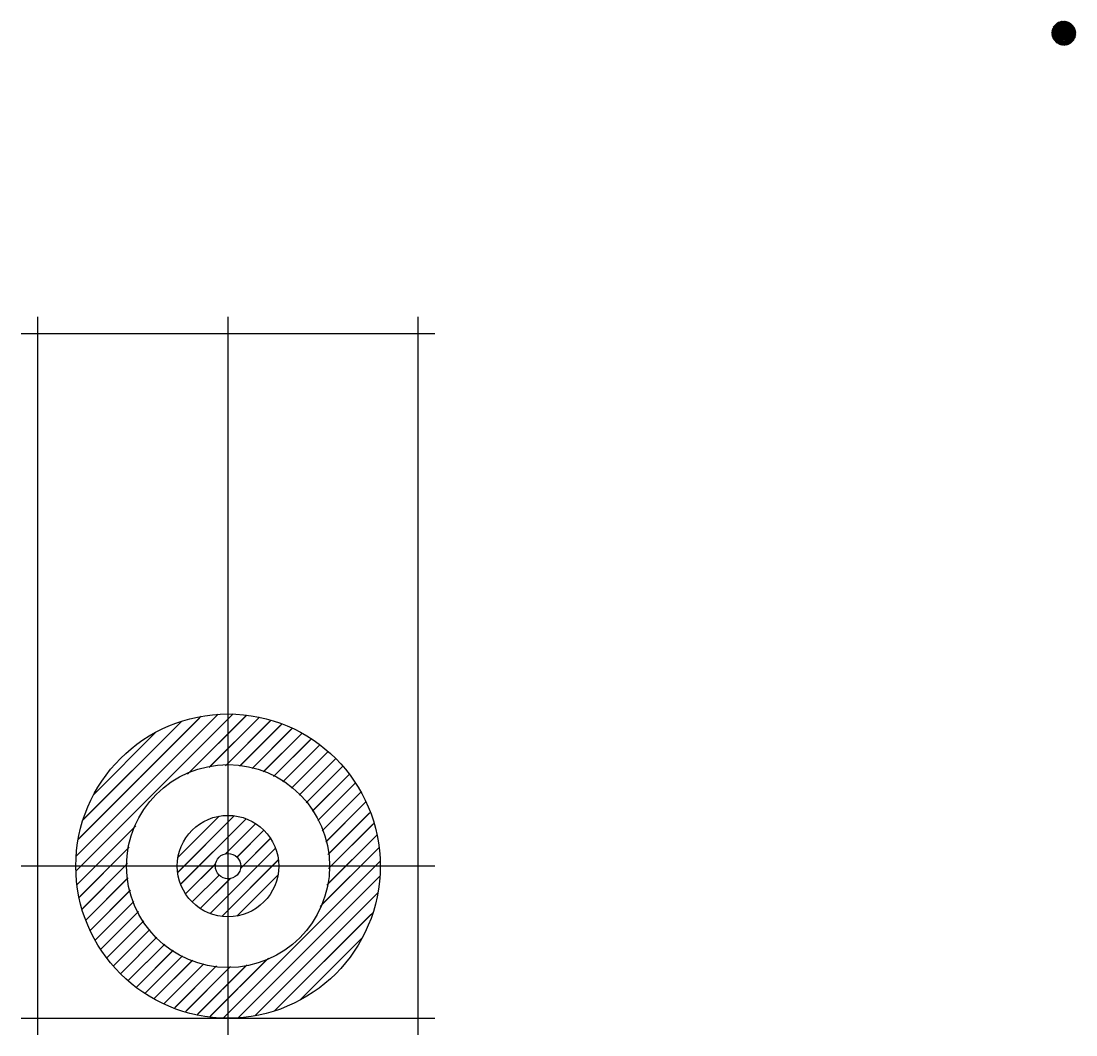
# Model space of a CAD drawing. Extents: x -2.5 to 10.2, y -2 to 10.2.
import ezdxf

# ---------------------------------------------------------------- set-up
doc = ezdxf.new("R2010")
doc.units = 0
doc.header["$LTSCALE"] = 0.1
doc.linetypes.add('AUSGEZOGEN', pattern=[0])
doc.layers.get('0').update_dxf_attribs({"linetype": 'AUSGEZOGEN'})
doc.layers.add('HOUSE', color=7, linetype='AUSGEZOGEN')

# ---------------------------------------------------------------- blocks, each defined once
blk = doc.blocks.new('HOUSEO')
at = {"color": 0}
for p, q in [((-2.286, -2.0288), (-2.286, 6.6008)), ((0, -2.0288), (0, 6.6008)), ((2.286, -2.0288), (2.286, 6.6008)), ((-2.486, 6.4008), (2.486, 6.4008)), ((2.486, 0), (-2.486, 0)), ((-2.486, -1.8288), (2.486, -1.8288))]:
    blk.add_line(p, q, dxfattribs=at)
for radius in [1.8288, 1.2192, 0.6096, 0.1524]:
    blk.add_circle((0, 0), radius, dxfattribs=at)
blk = doc.blocks.new('*X')
at = {"color": 0}
for p, q in [((9.894, 10.009), (10.041, 10.156)), ((9.895, 9.993), (10.057, 10.155)), ((9.895, 10.001), (10.049, 10.155)), ((9.895, 10.018), (10.032, 10.155)), ((9.896, 10.028), (10.022, 10.154)), ((9.897, 9.985), (10.065, 10.153)), ((9.897, 10.039), (10.011, 10.153)), ((9.898, 9.978), (10.072, 10.152)), ((9.9, 9.971), (10.079, 10.15)), ((9.9, 10.05), (10, 10.15)), ((9.902, 9.964), (10.086, 10.148)), ((9.904, 9.957), (10.093, 10.146)), ((9.905, 10.064), (9.986, 10.145)), ((9.907, 9.951), (10.099, 10.143)), ((9.91, 9.945), (10.105, 10.14)), ((9.913, 9.939), (10.111, 10.137)), ((9.913, 10.081), (9.969, 10.137)), ((9.916, 9.934), (10.116, 10.134)), ((9.92, 9.928), (10.122, 10.13)), ((9.923, 9.923), (10.127, 10.127)), ((9.927, 9.918), (10.03, 10.021)), ((9.931, 9.913), (10.03, 10.012)), ((10.002, 9.869), (10.181, 10.048)), ((10.009, 9.868), (10.182, 10.041)), ((10.017, 9.866), (10.184, 10.033)), ((10.024, 9.865), (10.185, 10.026)), ((10.03, 10.03), (10.04, 10.04)), ((10.03, 10.021), (10.047, 10.038)), ((10.03, 10.012), (10.05, 10.032)), ((10.03, 10.003), (10.05, 10.023)), ((10.03, 9.995), (10.05, 10.015)), ((10.033, 9.865), (10.185, 10.017)), ((10.039, 10.03), (10.132, 10.123)), ((10.046, 10.028), (10.137, 10.119)), ((10.049, 9.926), (10.178, 10.055)), ((10.05, 10.023), (10.141, 10.115)), ((10.05, 10.015), (10.146, 10.11)), ((10.05, 10.006), (10.15, 10.106)), ((10.05, 9.997), (10.154, 10.101)), ((10.05, 9.988), (10.158, 10.096)), ((10.05, 9.979), (10.161, 10.091)), ((10.05, 9.97), (10.165, 10.085)), ((10.05, 9.962), (10.168, 10.079)), ((10.05, 9.953), (10.171, 10.074)), ((10.05, 9.944), (10.174, 10.068)), ((10.05, 9.935), (10.176, 10.061)), ((9.935, 9.909), (10.03, 10.003)), ((9.94, 9.904), (10.03, 9.995)), ((9.944, 9.9), (10.03, 9.986)), ((9.949, 9.896), (10.03, 9.977)), ((9.954, 9.892), (10.03, 9.968)), ((9.959, 9.889), (10.03, 9.959)), ((9.965, 9.885), (10.03, 9.95)), ((9.971, 9.882), (10.03, 9.942)), ((9.976, 9.879), (10.03, 9.933)), ((9.982, 9.876), (10.031, 9.925)), ((9.989, 9.874), (10.036, 9.921)), ((9.995, 9.872), (10.044, 9.921)), ((10.03, 9.986), (10.05, 10.006)), ((10.03, 9.977), (10.05, 9.997)), ((10.03, 9.968), (10.05, 9.988)), ((10.03, 9.959), (10.05, 9.979)), ((10.03, 9.95), (10.05, 9.97)), ((10.03, 9.942), (10.05, 9.962)), ((10.031, 9.934), (10.05, 9.953)), ((10.036, 9.93), (10.05, 9.944)), ((10.041, 9.864), (10.186, 10.009)), ((10.05, 9.865), (10.185, 10)), ((10.06, 9.866), (10.184, 9.99)), ((10.071, 9.868), (10.182, 9.979)), ((10.083, 9.871), (10.179, 9.967)), ((10.097, 9.876), (10.174, 9.953)), ((10.115, 9.885), (10.165, 9.935)), ((-1.828, -0.06), (0.06, 1.828)), ((-1.825, 0.12), (-0.12, 1.825)), ((-1.811, -0.043), (0.043, 1.811)), ((-1.806, 0.138), (-0.138, 1.806)), ((-1.8, 0.321), (-0.321, 1.8)), ((-1.779, 0.342), (-0.342, 1.779)), ((-0.485, 1.106), (0.209, 1.8)), ((-0.463, 1.128), (0.224, 1.815)), ((-0.228, 1.186), (0.361, 1.775)), ((-0.214, 1.2), (0.376, 1.79)), ((-1.742, 0.556), (-0.556, 1.742)), ((-1.715, 0.583), (-0.583, 1.715)), ((-0.03, 1.207), (0.503, 1.74)), ((-0.018, 1.219), (0.517, 1.754)), ((0.139, 1.2), (0.636, 1.696)), ((0.149, 1.21), (0.649, 1.71)), ((0.298, 1.182), (0.773, 1.657)), ((-1.613, 0.862), (-0.862, 1.613)), ((-1.569, 0.906), (-0.906, 1.569)), ((0.289, 1.173), (0.76, 1.644)), ((0.424, 1.131), (0.878, 1.585)), ((0.433, 1.14), (0.89, 1.597)), ((0.555, 1.085), (1.001, 1.531)), ((0.547, 1.077), (0.988, 1.518)), ((0.659, 1.012), (1.092, 1.446)), ((0.667, 1.021), (1.104, 1.458)), ((0.761, 0.938), (1.19, 1.366)), ((0.769, 0.946), (1.202, 1.379)), ((0.854, 0.854), (1.281, 1.281)), ((0.862, 0.862), (1.293, 1.293)), ((0.938, 0.761), (1.366, 1.19)), ((0.946, 0.769), (1.379, 1.202)), ((1.012, 0.659), (1.446, 1.092)), ((1.021, 0.667), (1.458, 1.104)), ((1.077, 0.547), (1.518, 0.988)), ((1.085, 0.555), (1.531, 1.001)), ((1.14, 0.433), (1.597, 0.89)), ((1.131, 0.424), (1.585, 0.878)), ((1.173, 0.289), (1.644, 0.76)), ((1.182, 0.298), (1.657, 0.773)), ((1.2, 0.139), (1.696, 0.636)), ((1.21, 0.149), (1.71, 0.649)), ((-0.605, -0.075), (0.075, 0.605)), ((-0.6, 0.107), (-0.107, 0.6)), ((-0.6, -0.07), (0.07, 0.6)), ((-0.593, 0.114), (-0.114, 0.593)), ((-0.57, -0.216), (0.216, 0.57)), ((-0.565, -0.212), (0.212, 0.565)), ((-0.027, 0.15), (0.334, 0.51)), ((1.219, -0.018), (1.754, 0.517)), ((-1.815, -0.224), (-1.128, 0.463)), ((-1.8, -0.209), (-1.106, 0.485)), ((-0.029, 0.148), (0.329, 0.506)), ((0.107, 0.107), (0.427, 0.427)), ((0.108, 0.108), (0.431, 0.431)), ((1.207, -0.03), (1.74, 0.503)), ((0.148, -0.029), (0.506, 0.329)), ((0.15, -0.027), (0.51, 0.334)), ((1.186, -0.228), (1.775, 0.361)), ((1.2, -0.214), (1.79, 0.376)), ((-1.79, -0.376), (-1.2, 0.214)), ((-1.775, -0.361), (-1.186, 0.228)), ((-0.216, -0.57), (0.57, 0.216)), ((-0.212, -0.565), (0.565, 0.212)), ((1.106, -0.485), (1.8, 0.209)), ((1.128, -0.463), (1.815, 0.224)), ((-1.754, -0.517), (-1.219, 0.018)), ((-1.74, -0.503), (-1.207, 0.03)), ((-0.51, -0.334), (-0.15, 0.027)), ((-0.506, -0.329), (-0.148, 0.029)), ((-0.075, -0.605), (0.605, 0.075)), ((-0.07, -0.6), (0.6, 0.07)), ((-0.06, -1.828), (1.828, 0.06)), ((-0.043, -1.811), (1.811, 0.043)), ((-0.431, -0.431), (-0.108, -0.108)), ((-0.427, -0.427), (-0.107, -0.107)), ((0.107, -0.6), (0.6, -0.107)), ((0.114, -0.593), (0.593, -0.114)), ((0.12, -1.825), (1.825, -0.12)), ((-1.71, -0.649), (-1.21, -0.149)), ((-1.696, -0.636), (-1.2, -0.139)), ((-0.334, -0.51), (0.027, -0.15)), ((-0.329, -0.506), (0.029, -0.148)), ((0.138, -1.806), (1.806, -0.138)), ((-1.657, -0.773), (-1.182, -0.298)), ((-1.644, -0.76), (-1.173, -0.289)), ((0.321, -1.8), (1.8, -0.321)), ((0.342, -1.779), (1.779, -0.342)), ((-1.597, -0.89), (-1.14, -0.433)), ((-1.585, -0.878), (-1.131, -0.424)), ((-1.531, -1.001), (-1.085, -0.555)), ((-1.518, -0.988), (-1.077, -0.547)), ((0.556, -1.742), (1.742, -0.556)), ((0.583, -1.715), (1.715, -0.583)), ((-1.458, -1.104), (-1.021, -0.667)), ((-1.446, -1.092), (-1.012, -0.659)), ((-1.379, -1.202), (-0.946, -0.769)), ((-1.366, -1.19), (-0.938, -0.761)), ((-1.293, -1.293), (-0.862, -0.862)), ((-1.281, -1.281), (-0.854, -0.854)), ((0.862, -1.613), (1.613, -0.862)), ((-1.202, -1.379), (-0.769, -0.946)), ((-1.19, -1.366), (-0.761, -0.938)), ((-1.092, -1.446), (-0.659, -1.012)), ((0.906, -1.569), (1.569, -0.906)), ((-1.104, -1.458), (-0.667, -1.021)), ((-1.001, -1.531), (-0.555, -1.085)), ((-0.988, -1.518), (-0.547, -1.077)), ((-0.89, -1.597), (-0.433, -1.14)), ((-0.878, -1.585), (-0.424, -1.131)), ((-0.224, -1.815), (0.463, -1.128)), ((-0.209, -1.8), (0.485, -1.106)), ((-0.773, -1.657), (-0.298, -1.182)), ((-0.76, -1.644), (-0.289, -1.173)), ((-0.649, -1.71), (-0.149, -1.21)), ((-0.636, -1.696), (-0.139, -1.2)), ((-0.517, -1.754), (0.018, -1.219)), ((-0.503, -1.74), (0.03, -1.207)), ((-0.376, -1.79), (0.214, -1.2)), ((-0.361, -1.775), (0.228, -1.186))]:
    blk.add_line(p, q, dxfattribs=at)
blk = doc.blocks.new('HOUSE')
at = {"color": 0}
for name in ['*X', 'HOUSEO']:
    blk.add_blockref(name, (0, 0), dxfattribs=at)

msp = doc.modelspace()

# ---------------------------------------------------------------- block references
at = {"layer": 'HOUSE', "color": 0}
msp.add_blockref('HOUSE', (0, 0), dxfattribs=at)

doc.saveas('drawing.dxf')
